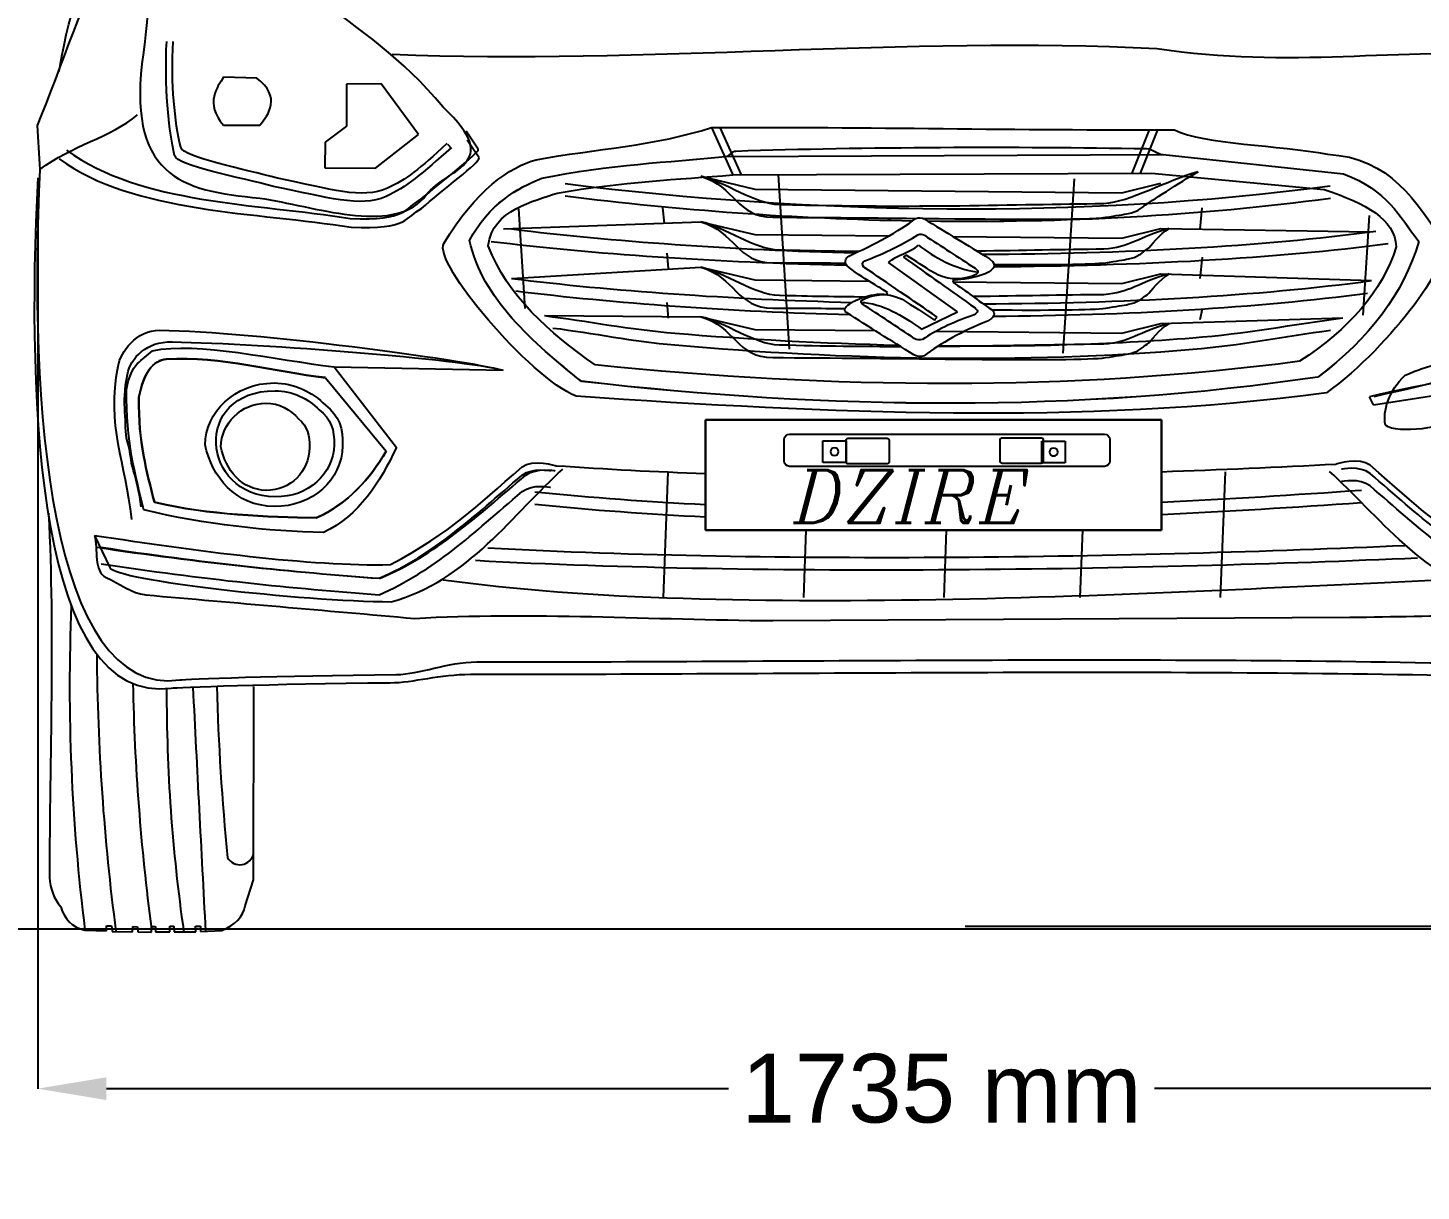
# Model space of a CAD drawing. Header units: millimetres. Extents: x 9317 to 18007, y 815 to 5389.
# Drawn here: x 15628 to 16946, y 3549 to 4650 of the extents above; entities that cross this region are included whole.
import ezdxf

# ---------------------------------------------------------------- set-up
doc = ezdxf.new("R2010")
doc.units = ezdxf.units.MM
doc.header["$MEASUREMENT"] = 0
doc.layers.add('Layer 1', color=7, linetype='Continuous')
doc.styles.add('MtXpl_Italic_IV50', font='italic_IV50.ttf')
doc.styles.get("Standard").update_dxf_attribs({"font": 'arial.ttf'})
doc.dimstyles.get("Standard").update_dxf_attribs({"dimtxt": 65, "dimasz": 65, "dimexe": 0.18, "dimexo": 0.0625, "dimgap": 20, "dimtad": 0, "dimdec": 1, "dimzin": 0, "dimdsep": 46, "dimtxsty": 'Standard', "dimcen": 0.09, "dimadec": 0, "dimazin": 0, "dimtfac": 1, "dimtdec": 1, "dimtofl": 0, "dimtmove": 0, "dimatfit": 3, "dimfxl": 0, "dimtolj": 1, "dimtzin": 0, "dimarcsym": 0})

# ---------------------------------------------------------------- blocks, each defined once
blk = doc.blocks.new('*D27')
at = {"color": 0, "lineweight": -2, "transparency": 16777216}
for p, q in [((15637.4, 4507.9), (15637.4, 3646.2)), ((17347.4, 4510.1), (17347.4, 3646.2)), ((15702.4, 3646.4), (16291, 3646.4)), ((17282.4, 3646.4), (16693.8, 3646.4))]:
    blk.add_line(p, q, dxfattribs=at)
at = {"color": 0, "transparency": 16777216}
for points in [[(15702.4, 3657.2), (15702.4, 3635.6), (15637.4, 3646.4)], [(17282.4, 3657.2), (17282.4, 3635.6), (17347.4, 3646.4)]]:
    blk.add_solid(points, dxfattribs=at)
at = {"layer": 'Defpoints', "color": 0, "transparency": 16777216}
for p in [(15637.4, 4508), (17347.4, 4510.2), (17347.4, 3646.4)]:
    blk.add_point(p, dxfattribs=at)
at = {"color": 0, "transparency": 16777216, "insert": (16492.4, 3646.4), "char_height": 65, "attachment_point": 5}
blk.add_mtext('\\A1;1735 mm', dxfattribs=at)
blk = doc.blocks.new('*D29')
at = {"color": 0, "lineweight": -2, "transparency": 16777216}
for p, q in [((16514.8, 5290.4), (17627.1, 5290.4)), ((17626.9, 5225.4), (17626.9, 4746.6)), ((17626.9, 3865), (17626.9, 4343.8)), ((16514.8, 3800), (17627.1, 3800))]:
    blk.add_line(p, q, dxfattribs=at)
at = {"color": 0, "transparency": 16777216}
for points in [[(17616.1, 5225.4), (17637.7, 5225.4), (17626.9, 5290.4)], [(17616.1, 3865), (17637.7, 3865), (17626.9, 3800)]]:
    blk.add_solid(points, dxfattribs=at)
at = {"layer": 'Defpoints', "color": 0, "transparency": 16777216}
for p in [(16514.8, 5290.4), (16514.8, 3800), (17626.9, 3800)]:
    blk.add_point(p, dxfattribs=at)
at = {"color": 0, "transparency": 16777216, "insert": (17626.9, 4545.2), "char_height": 65, "attachment_point": 5, "rotation": 90}
blk.add_mtext('\\A1;1515 mm', dxfattribs=at)

msp = doc.modelspace()

# ---------------------------------------------------------------- linework, layer by layer
at = {"color": 5}
msp.add_line((9316.64, 3797.72), (18006.54, 3797.72), dxfattribs=at)
for centre, radius, start, end in [((17515.76, 4027.43), 1848.21, 177.64763, 187.18773), ((17818.46, 4071.97), 2125.23, 180.39226, 187.48653), ((17831.35, 4072.29), 2104.41, 181.16483, 187.49678), ((17347.57, 4021.26), 1588.26, 179.87257, 188.19546), ((118341.34, 9244.05), 102689.86, 182.9124914, 183.0415735), ((17937.5, 4079.83), 2131.31, 181.41693, 185.7924), ((15828.55, 3871.6), 13.38, 210.9226, 348.21239)]:
    msp.add_arc(centre, radius, start, end)
at = {"layer": 'Layer 1'}
for p, q in [((15929.53, 4596.65), (15929.37, 4556.8)), ((15962.22, 4596.96), (15929.53, 4596.65)), ((15997.66, 4548.98), (15962.22, 4596.96)), ((15929.37, 4556.8), (15909.18, 4541.86)), ((15956.92, 4517.18), (15997.66, 4548.98)), ((16274.82, 4555.7), (16295.07, 4510.86)), ((16282.62, 4555.7), (16302.89, 4510.86)), ((16688.79, 4553.44), (16672.53, 4512.49)), ((16696.6, 4553.44), (16680.33, 4512.49)), ((15909.18, 4541.86), (15908.99, 4517.58)), ((16029.23, 4535.51), (16025.33, 4539.41)), ((15908.99, 4517.58), (15956.92, 4517.18)), ((16264.6, 4509.45), (16315.8, 4497.36)), ((16337.83, 4510.99), (16348.31, 4346.06)), ((16315.8, 4497.36), (16663.04, 4493.95)), ((16617.77, 4507.09), (16607.29, 4342.16)), ((16663.04, 4493.95), (16700, 4503.1)), ((16092.23, 4478.77), (16098.22, 4384.33)), ((16228.53, 4479.78), (16229.97, 4465.16)), ((16738.83, 4479.77), (16736.84, 4459.51)), ((16897.01, 4472.42), (16891.01, 4377.98)), ((16077.95, 4459.63), (16264.62, 4466.49)), ((16264.62, 4466.49), (16315.82, 4454.38)), ((16663.06, 4450.99), (16700.02, 4460.12)), ((16700, 4460.12), (16897.61, 4456.85)), ((16315.82, 4454.38), (16442.7, 4453.14)), ((16503.24, 4452.55), (16663.06, 4450.99)), ((16232.44, 4436.84), (16233.87, 4422.23)), ((16738.86, 4432.94), (16736.86, 4412.68)), ((16085.75, 4412.79), (16264.62, 4423.53)), ((16264.62, 4423.53), (16315.82, 4411.43)), ((16663.06, 4408.03), (16700.02, 4417.18)), ((16700, 4417.18), (16899.34, 4410.76)), ((16315.82, 4411.43), (16423.59, 4410.37)), ((16503.06, 4409.6), (16663.06, 4408.03)), ((16232.44, 4389.98), (16233.87, 4375.37)), ((16116.99, 4377.63), (16264.6, 4376.67)), ((16264.6, 4376.67), (16315.8, 4364.57)), ((16738.86, 4383.75), (16736.86, 4373.62)), ((16315.8, 4364.57), (16429.62, 4363.45)), ((16663.04, 4361.17), (16700, 4370.32)), ((16700, 4370.32), (16872, 4375.6)), ((16487.34, 4362.89), (16663.04, 4361.17)), ((15917.71, 4329.27), (16077.58, 4326.15)), ((16901.24, 4293.4), (17061.8, 4318.15)), ((16901.24, 4293.4), (16897.38, 4300.97)), ((16700.49, 4279.12), (16269.03, 4279.12)), ((16269.03, 4279.12), (16269.03, 4174.73)), ((16269.03, 4279.12), (16700.49, 4279.12)), ((16269.03, 4174.73), (16269.03, 4279.12)), ((16700.49, 4174.73), (16700.49, 4279.12)), ((16700.49, 4279.12), (16700.49, 4174.73)), ((16380.12, 4259.11), (16402.16, 4259.11)), ((16380.12, 4238.77), (16380.12, 4259.11)), ((16402.16, 4259.11), (16402.16, 4238.77)), ((16587.39, 4258.78), (16609.43, 4258.78)), ((16587.39, 4238.43), (16587.39, 4258.78)), ((16609.43, 4258.78), (16609.43, 4238.43)), ((16402.16, 4238.77), (16380.12, 4238.77)), ((16609.43, 4238.43), (16587.39, 4238.43)), ((16233.43, 4229.76), (16228.94, 4110.88)), ((16760.65, 4229.76), (16756.13, 4110.88)), ((16269.03, 4174.73), (16700.49, 4174.73)), ((16700.49, 4174.73), (16269.03, 4174.73)), ((16364.13, 4174.73), (16361.71, 4110.88)), ((16496.91, 4174.73), (16494.49, 4110.88)), ((16625.78, 4174.73), (16623.35, 4110.88))]:
    msp.add_line(p, q, dxfattribs=at)
for points in [[(15657.7, 4608.57), (15663.03, 4646.67), (15684.51, 4725.5), (15703.07, 4747.61)], [(15701.3, 4714.96), (15684.02, 4686.99), (15658.68, 4611.04), (15636.93, 4557.62)], [(15813.4, 4701.44), (15732.07, 4705.55), (15745.71, 4683.79), (15737.35, 4626.56)], [(16020.85, 4574.83), (15981.87, 4622.62), (15941.7, 4647.14), (15902.38, 4678.56)], [(15972.7, 4624.95), (16212.16, 4615.2), (16458.2, 4642.39), (16696.1, 4630.32)], [(15737.35, 4626.56), (15720.44, 4510.76), (15772.91, 4495.07), (15847.46, 4488.9)], [(15766.87, 4529.15), (15760.92, 4553.18), (15757.2, 4596.12), (15759.37, 4637.03)], [(15772.71, 4536.95), (15766.91, 4560.98), (15763.27, 4596.12), (15765.39, 4637.03)], [(16696.1, 4630.32), (16821.67, 4611.51), (16926.26, 4631.16), (17039.57, 4624.56)], [(15813.21, 4603.35), (15807.45, 4594.01), (15795.07, 4578.72), (15813.02, 4557.89)], [(15844.52, 4602.38), (15844.52, 4602.38), (15813.21, 4603.35), (15813.21, 4603.35)], [(15847.35, 4557.73), (15855.87, 4567.87), (15868.22, 4584.65), (15844.52, 4602.38)], [(16002.56, 4488.9), (16022.39, 4518.06), (16080.87, 4518.72), (16020.85, 4574.83)], [(15639.43, 4515.73), (15669.26, 4538.61), (15706.18, 4546.23), (15731.93, 4567.59)], [(17001.86, 4483.21), (16982.02, 4512.37), (16923.54, 4513.05), (16983.54, 4569.15)], [(15636.95, 4557.55), (15637.77, 4543.61), (15638.61, 4529.67), (15639.43, 4515.73)], [(15813.02, 4557.89), (15813.02, 4557.89), (15847.35, 4557.73), (15847.35, 4557.73)], [(16054.03, 4535.18), (16054.03, 4535.18), (16042.68, 4552.01), (16042.68, 4552.01)], [(16109.07, 4525.16), (16164.3, 4535.34), (16222.62, 4538.38), (16274.83, 4555.68)], [(16274.83, 4555.68), (16422.86, 4556.24), (16564.81, 4552.9), (16712.86, 4553.48)], [(16712.86, 4553.48), (16740.74, 4539.34), (16811.33, 4539.29), (16857.55, 4530.25)], [(15864.21, 4507.72), (15833.72, 4516.15), (15775.09, 4527.12), (15772.71, 4536.95)], [(16028.37, 4536.48), (16001.64, 4512.51), (15985.36, 4498.47), (15966.87, 4490.39)], [(16024.47, 4540.38), (15998.34, 4516.41), (15986.25, 4506.28), (15968.18, 4498.2)], [(15999.6, 4487.39), (16017.76, 4503.31), (16056.08, 4532.12), (16054.03, 4535.18)], [(16054.89, 4526.84), (16054.89, 4526.84), (16043.56, 4543.66), (16043.56, 4543.66)], [(16297.98, 4533.38), (16419.86, 4537.38), (16562.68, 4537.75), (16686.19, 4535.65)], [(16686.19, 4535.65), (16692.8, 4535.55), (16695.44, 4530.68), (16701.95, 4530.11)], [(15657.75, 4525.82), (15728.6, 4474.29), (15845.48, 4475.65), (15933.87, 4461.24)], [(15664.69, 4534.17), (15735.55, 4482.64), (15844.63, 4484), (15933.01, 4469.59)], [(15860.49, 4499.9), (15829.28, 4508.35), (15769.29, 4519.32), (15766.87, 4529.15)], [(16000.5, 4479.03), (16018.62, 4494.97), (16056.96, 4523.77), (16054.89, 4526.84)], [(16021.59, 4445.83), (16051.78, 4496.68), (16083.96, 4518.04), (16109.07, 4525.16)], [(16114.14, 4507.73), (16179.21, 4520.61), (16233.43, 4522.79), (16288.04, 4528.08)], [(16114.16, 4507.72), (16179.22, 4520.59), (16233.45, 4522.78), (16288.06, 4528.06)], [(16288.04, 4528.08), (16292.64, 4528.55), (16293.34, 4533.24), (16297.98, 4533.38)], [(16288.06, 4528.06), (16288.06, 4528.06), (16701.96, 4530.09), (16701.96, 4530.09)], [(16701.95, 4530.11), (16701.95, 4530.11), (16872.8, 4511.79), (16872.8, 4511.79)], [(16701.96, 4530.09), (16701.96, 4530.09), (16872.82, 4511.78), (16872.82, 4511.78)], [(16857.55, 4530.25), (16917.21, 4527.54), (16942.03, 4484.21), (16966.36, 4448.89)], [(15637.42, 4507.98), (15626.12, 4287.27), (15638.8, 4008.42), (15763.51, 4025.25)], [(15639.41, 4515.75), (15628.24, 4295.05), (15648.53, 4016.18), (15771.81, 4033.01)], [(16128.72, 4493.6), (16191, 4504.5), (16242.84, 4506.34), (16295.09, 4510.8)], [(16339.15, 4482.56), (16314.3, 4483.25), (16288.51, 4504.03), (16264.6, 4509.45)], [(16339.15, 4482.56), (16314.3, 4483.25), (16288.51, 4504.03), (16264.6, 4509.45)], [(16295.09, 4510.8), (16295.09, 4510.8), (16691.1, 4512.53), (16691.1, 4512.53)], [(16735.25, 4513.79), (16705.88, 4505.41), (16670.41, 4485.03), (16645.97, 4483.4)], [(16735.25, 4513.79), (16705.88, 4505.41), (16670.41, 4485.03), (16645.97, 4483.4)], [(16686.92, 4483.4), (16690.82, 4486.17), (16725.91, 4508.59), (16735.25, 4513.79)], [(16686.92, 4483.4), (16690.82, 4486.17), (16725.91, 4508.59), (16735.25, 4513.79)], [(16691.1, 4512.53), (16691.1, 4512.53), (16854.56, 4497.03), (16854.56, 4497.03)], [(16872.8, 4511.79), (16914.84, 4495.52), (16924.65, 4472.63), (16943.98, 4447.74)], [(16872.82, 4511.78), (16914.85, 4495.51), (16924.66, 4472.61), (16943.99, 4447.72)], [(15966.87, 4490.39), (15942.23, 4479.63), (15912.1, 4489.56), (15860.49, 4499.9)], [(15968.18, 4498.2), (15944.08, 4487.43), (15914.64, 4497.38), (15864.21, 4507.72)], [(16045.99, 4448.75), (16063.8, 4483.33), (16091.42, 4498.25), (16114.14, 4507.73)], [(16046.01, 4448.74), (16063.81, 4483.32), (16091.43, 4498.24), (16114.16, 4507.72)], [(16136.47, 4502.6), (16371.05, 4473.44), (16623.63, 4468.7), (16860.24, 4500.57)], [(16854.56, 4497.03), (16894.77, 4483.26), (16920.73, 4469.45), (16922.67, 4442.84)], [(15847.46, 4488.9), (15898.78, 4481.06), (15971.7, 4454.32), (16002.56, 4488.9)], [(15933.01, 4469.59), (15987.23, 4467.38), (15984.26, 4478.98), (15999.6, 4487.39)], [(16063.53, 4443.7), (16067.96, 4478.68), (16106.98, 4485.57), (16128.72, 4493.6)], [(16136.51, 4490.89), (16243.42, 4477.6), (16354.06, 4469.38), (16465.23, 4467.39)], [(16645.97, 4483.4), (16559.84, 4482.7), (16471.12, 4478.93), (16339.15, 4482.56)], [(16645.97, 4483.4), (16559.84, 4482.7), (16471.12, 4478.93), (16339.15, 4482.56)], [(16479.35, 4467.17), (16607.45, 4465.49), (16736.07, 4472.13), (16860.28, 4488.86)], [(16678.51, 4477.47), (16680.81, 4478.84), (16682.98, 4480.64), (16686.92, 4483.4)], [(16678.51, 4477.47), (16680.81, 4478.84), (16682.98, 4480.64), (16686.92, 4483.4)], [(15933.87, 4461.24), (15988.11, 4459.04), (15985.12, 4470.63), (16000.5, 4479.03)], [(16404.59, 4433.9), (16429.15, 4445.29), (16451.64, 4457.01), (16468.26, 4469.64)], [(16404.59, 4433.9), (16429.15, 4445.29), (16451.64, 4457.01), (16468.26, 4469.64)], [(16468.26, 4469.64), (16470.88, 4470.67), (16473.86, 4470.48), (16476.02, 4469.22)], [(16468.26, 4469.64), (16470.88, 4470.67), (16473.86, 4470.48), (16476.02, 4469.22)], [(16475.3, 4469.58), (16555.44, 4468.77), (16631, 4468.2), (16647.46, 4470.69)], [(16475.3, 4469.58), (16555.44, 4468.77), (16631, 4468.2), (16647.46, 4470.69)], [(16476.02, 4469.22), (16496.82, 4456.41), (16517.09, 4444.15), (16537.87, 4431.37)], [(16476.02, 4469.22), (16496.82, 4456.41), (16517.09, 4444.15), (16537.87, 4431.37)], [(16647.46, 4470.69), (16658.02, 4472.28), (16664.64, 4473.31), (16669.18, 4474.26)], [(16647.46, 4470.69), (16658.02, 4472.28), (16664.64, 4473.31), (16669.18, 4474.26)], [(16669.18, 4474.26), (16673.71, 4475.22), (16676.18, 4476.13), (16678.51, 4477.47)], [(16669.18, 4474.26), (16673.71, 4475.22), (16676.18, 4476.13), (16678.51, 4477.47)], [(16085.75, 4459.65), (16180.82, 4447.83), (16294.25, 4440.02), (16411.28, 4437.04)], [(16339.15, 4439.6), (16314.3, 4440.29), (16288.51, 4461.05), (16264.6, 4466.49)], [(16339.15, 4439.6), (16314.3, 4440.29), (16288.51, 4461.05), (16264.6, 4466.49)], [(16530.82, 4435.7), (16663.78, 4436.12), (16794.98, 4443.04), (16903.22, 4457.62)], [(16707.8, 4460.12), (16678.42, 4451.74), (16670.41, 4442.05), (16645.97, 4440.44)], [(16707.8, 4460.12), (16678.42, 4451.74), (16670.41, 4442.05), (16645.97, 4440.44)], [(16686.92, 4440.44), (16690.82, 4443.21), (16698.46, 4454.93), (16707.8, 4460.12)], [(16686.92, 4440.44), (16690.82, 4443.21), (16698.46, 4454.93), (16707.8, 4460.12)], [(16146.67, 4301.42), (16102.94, 4319.05), (16010.87, 4427.75), (16021.59, 4445.83)], [(16151.77, 4315.52), (16106.34, 4351.8), (16057.77, 4393.5), (16045.99, 4448.75)], [(16151.78, 4315.5), (16106.35, 4351.78), (16057.78, 4393.48), (16046.01, 4448.74)], [(16164.72, 4330.98), (16121.26, 4361.68), (16081.55, 4396.26), (16063.53, 4443.7)], [(16066.21, 4447.93), (16161.2, 4436.12), (16279.61, 4428.32), (16402.62, 4425.33)], [(16419.8, 4429.39), (16439.19, 4437.16), (16456.96, 4445.24), (16470.11, 4454.24)], [(16419.8, 4429.39), (16439.19, 4437.16), (16456.96, 4445.24), (16470.11, 4454.24)], [(16442.23, 4428.06), (16450.43, 4434.78), (16462.54, 4437.58), (16470.74, 4444.29)], [(16470.11, 4454.24), (16472.17, 4454.93), (16474.52, 4454.67), (16476.2, 4453.63)], [(16470.11, 4454.24), (16472.17, 4454.93), (16474.52, 4454.67), (16476.2, 4453.63)], [(16470.74, 4444.29), (16484.93, 4432.96), (16506.18, 4421.64), (16525.52, 4418.96)], [(16476.2, 4453.63), (16492.31, 4443.12), (16507.98, 4433.06), (16524.09, 4422.55)], [(16476.2, 4453.63), (16492.31, 4443.12), (16507.98, 4433.06), (16524.09, 4422.55)], [(16542.03, 4424.04), (16677.53, 4424.84), (16810.06, 4431.78), (16914.92, 4445.9)], [(16922.67, 4442.84), (16909.01, 4399.9), (16878.22, 4365.41), (16831.21, 4334.43)], [(16943.98, 4447.74), (16929.41, 4398.92), (16897.55, 4356.2), (16848.39, 4319.59)], [(16943.99, 4447.72), (16929.42, 4398.9), (16897.57, 4356.19), (16848.4, 4319.58)], [(16966.36, 4448.89), (16977.89, 4432.17), (16919.57, 4350.59), (16856.52, 4304.48)], [(16413.77, 4438.22), (16390.42, 4438.44), (16365.66, 4438.87), (16339.15, 4439.6)], [(16413.77, 4438.22), (16390.42, 4438.44), (16365.66, 4438.87), (16339.15, 4439.6)], [(16402.93, 4424.96), (16400.5, 4427.69), (16401.11, 4431.61), (16404.59, 4433.9)], [(16402.93, 4424.96), (16400.5, 4427.69), (16401.11, 4431.61), (16404.59, 4433.9)], [(16418.98, 4423.63), (16417.13, 4425.82), (16417.04, 4427.78), (16419.8, 4429.39)], [(16418.98, 4423.63), (16417.13, 4425.82), (16417.04, 4427.78), (16419.8, 4429.39)], [(16459.06, 4434.9), (16458.23, 4434.2), (16457.39, 4433.5), (16456.59, 4432.82)], [(16459.06, 4434.9), (16458.23, 4434.2), (16457.39, 4433.5), (16456.59, 4432.82)], [(16456.59, 4432.82), (16479.12, 4416.85), (16501.63, 4400.88), (16524.16, 4384.93)], [(16456.59, 4432.82), (16479.12, 4416.85), (16501.63, 4400.88), (16524.16, 4384.93)], [(16485.4, 4418.07), (16476.62, 4423.67), (16467.84, 4429.28), (16459.06, 4434.9)], [(16485.4, 4418.07), (16476.62, 4423.67), (16467.84, 4429.28), (16459.06, 4434.9)], [(16537.87, 4431.37), (16556.4, 4417.81), (16509.71, 4410.46), (16503.82, 4411.39)], [(16537.87, 4431.37), (16556.4, 4417.81), (16509.71, 4410.46), (16503.82, 4411.39)], [(16645.97, 4440.44), (16607.7, 4440.13), (16568.93, 4439.21), (16526.07, 4438.61)], [(16645.97, 4440.44), (16607.7, 4440.13), (16568.93, 4439.21), (16526.07, 4438.61)], [(16647.46, 4427.73), (16658.02, 4429.32), (16664.64, 4430.33), (16669.18, 4431.3)], [(16647.46, 4427.73), (16658.02, 4429.32), (16664.64, 4430.33), (16669.18, 4431.3)], [(16669.18, 4431.3), (16673.71, 4432.26), (16676.18, 4433.17), (16678.51, 4434.51)], [(16669.18, 4431.3), (16673.71, 4432.26), (16676.18, 4433.17), (16678.51, 4434.51)], [(16678.51, 4434.51), (16680.81, 4435.88), (16682.98, 4437.68), (16686.92, 4440.44)], [(16678.51, 4434.51), (16680.81, 4435.88), (16682.98, 4437.68), (16686.92, 4440.44)], [(16339.15, 4396.64), (16314.3, 4397.33), (16288.51, 4418.11), (16264.6, 4423.53)], [(16339.15, 4396.64), (16314.3, 4397.33), (16288.51, 4418.11), (16264.6, 4423.53)], [(16441.39, 4399.55), (16441.5, 4399.86), (16414.56, 4414.71), (16402.93, 4424.96)], [(16441.39, 4399.55), (16441.5, 4399.86), (16414.56, 4414.71), (16402.93, 4424.96)], [(16488.27, 4376.35), (16465.18, 4392.13), (16442.09, 4407.89), (16418.98, 4423.63)], [(16488.27, 4376.35), (16465.18, 4392.13), (16442.09, 4407.89), (16418.98, 4423.63)], [(16507.68, 4381.2), (16507.68, 4381.2), (16442.23, 4428.06), (16442.23, 4428.06)], [(16521.62, 4415.05), (16508.22, 4410.48), (16496.8, 4411.97), (16485.4, 4418.07)], [(16521.62, 4415.05), (16508.22, 4410.48), (16496.8, 4411.97), (16485.4, 4418.07)], [(16524.09, 4422.55), (16528.62, 4419.44), (16527.4, 4416.99), (16521.62, 4415.05)], [(16524.09, 4422.55), (16528.62, 4419.44), (16527.4, 4416.99), (16521.62, 4415.05)], [(16542.11, 4426.05), (16594.06, 4425.74), (16635.74, 4425.96), (16647.46, 4427.73)], [(16542.11, 4426.05), (16594.06, 4425.74), (16635.74, 4425.96), (16647.46, 4427.73)], [(16707.8, 4417.18), (16678.42, 4408.8), (16670.41, 4399.11), (16645.97, 4397.48)], [(16707.8, 4417.18), (16678.42, 4408.8), (16670.41, 4399.11), (16645.97, 4397.48)], [(16686.92, 4397.48), (16690.82, 4400.25), (16698.46, 4411.98), (16707.8, 4417.18)], [(16686.92, 4397.48), (16690.82, 4400.25), (16698.46, 4411.98), (16707.8, 4417.18)], [(16085.75, 4412.79), (16180.28, 4401.04), (16292.31, 4393.25), (16407.88, 4390.23)], [(16503.82, 4411.39), (16503.82, 4411.39), (16502.96, 4409.36), (16502.96, 4409.36)], [(16503.82, 4411.39), (16503.82, 4411.39), (16502.96, 4409.36), (16502.96, 4409.36)], [(16502.96, 4409.36), (16515.61, 4401.28), (16527.17, 4391.68), (16539.64, 4383.3)], [(16502.96, 4409.36), (16515.61, 4401.28), (16527.17, 4391.68), (16539.64, 4383.3)], [(16531.7, 4388.85), (16662.72, 4389.37), (16791.92, 4396.29), (16899.34, 4410.76)], [(16089.65, 4401.07), (16183.21, 4389.44), (16292.66, 4381.7), (16405.47, 4378.61)], [(16419.15, 4395.22), (16394.23, 4395.42), (16367.7, 4395.86), (16339.15, 4396.64)], [(16419.15, 4395.22), (16394.23, 4395.42), (16367.7, 4395.86), (16339.15, 4396.64)], [(16401.82, 4385.17), (16405.37, 4390.79), (16425.04, 4399.99), (16440.76, 4397.57)], [(16401.82, 4385.17), (16405.37, 4390.79), (16425.04, 4399.99), (16440.76, 4397.57)], [(16417.46, 4388.79), (16416.04, 4390.07), (16415.8, 4391.26), (16416.99, 4392.39)], [(16417.46, 4388.79), (16416.04, 4390.07), (16415.8, 4391.26), (16416.99, 4392.39)], [(16416.46, 4390.02), (16417.6, 4389.99), (16418.75, 4389.96), (16419.9, 4389.94)], [(16416.99, 4392.39), (16427.48, 4397.22), (16438.62, 4400.67), (16455.17, 4393.23)], [(16416.99, 4392.39), (16427.48, 4397.22), (16438.62, 4400.67), (16455.17, 4393.23)], [(16419.32, 4390), (16441.06, 4387.76), (16459.37, 4374.61), (16473.54, 4364.95)], [(16440.76, 4397.57), (16440.76, 4397.57), (16441.39, 4399.55), (16441.39, 4399.55)], [(16440.76, 4397.57), (16440.76, 4397.57), (16441.39, 4399.55), (16441.39, 4399.55)], [(16455.17, 4393.23), (16465.42, 4386.66), (16475.64, 4380.08), (16485.87, 4373.5)], [(16455.17, 4393.23), (16465.42, 4386.66), (16475.64, 4380.08), (16485.87, 4373.5)], [(16645.97, 4397.48), (16606.65, 4397.16), (16566.78, 4396.2), (16522.5, 4395.6)], [(16645.97, 4397.48), (16606.65, 4397.16), (16566.78, 4396.2), (16522.5, 4395.6)], [(16541.62, 4377.19), (16667.28, 4378.03), (16790.9, 4384.96), (16895.4, 4399.04)], [(16669.18, 4388.34), (16673.71, 4389.3), (16676.18, 4390.21), (16678.51, 4391.56)], [(16669.18, 4388.34), (16673.71, 4389.3), (16676.18, 4390.21), (16678.51, 4391.56)], [(16678.51, 4391.56), (16680.81, 4392.92), (16682.98, 4394.72), (16686.92, 4397.48)], [(16678.51, 4391.56), (16680.81, 4392.92), (16682.98, 4394.72), (16686.92, 4397.48)], [(16116.95, 4377.62), (16156.74, 4372.68), (16197.95, 4364.52), (16240.11, 4361.05)], [(16339.15, 4349.79), (16314.3, 4350.47), (16288.51, 4371.25), (16264.6, 4376.67)], [(16339.15, 4349.79), (16314.3, 4350.47), (16288.51, 4371.25), (16264.6, 4376.67)], [(16402.51, 4380.46), (16400.65, 4382.04), (16400.3, 4383.6), (16401.82, 4385.17)], [(16402.51, 4380.46), (16400.65, 4382.04), (16400.3, 4383.6), (16401.82, 4385.17)], [(16466.07, 4340.58), (16444.89, 4353.88), (16423.71, 4367.17), (16402.51, 4380.46)], [(16466.07, 4340.58), (16444.89, 4353.88), (16423.71, 4367.17), (16402.51, 4380.46)], [(16466.68, 4356.12), (16450.27, 4367), (16433.87, 4377.89), (16417.46, 4388.79)], [(16466.68, 4356.12), (16450.27, 4367), (16433.87, 4377.89), (16417.46, 4388.79)], [(16473.54, 4364.95), (16473.54, 4364.95), (16507.68, 4381.2), (16507.68, 4381.2)], [(16521.68, 4377.68), (16502.35, 4371.28), (16487.06, 4363.55), (16474.4, 4354.96)], [(16521.68, 4377.68), (16502.35, 4371.28), (16487.06, 4363.55), (16474.4, 4354.96)], [(16485.87, 4373.5), (16486.67, 4374.45), (16487.46, 4375.41), (16488.27, 4376.35)], [(16485.87, 4373.5), (16486.67, 4374.45), (16487.46, 4375.41), (16488.27, 4376.35)], [(16524.16, 4384.93), (16527.95, 4382.16), (16526.52, 4379.8), (16521.68, 4377.68)], [(16524.16, 4384.93), (16527.95, 4382.16), (16526.52, 4379.8), (16521.68, 4377.68)], [(16539.64, 4383.3), (16544.54, 4379.94), (16541.93, 4375.37), (16535.81, 4372.31)], [(16539.64, 4383.3), (16544.54, 4379.94), (16541.93, 4375.37), (16535.81, 4372.31)], [(16539.91, 4383.1), (16592.89, 4382.77), (16635.57, 4382.97), (16647.46, 4384.77)], [(16539.91, 4383.1), (16592.89, 4382.77), (16635.57, 4382.97), (16647.46, 4384.77)], [(16647.46, 4384.77), (16658.02, 4386.36), (16664.64, 4387.37), (16669.18, 4388.34)], [(16647.46, 4384.77), (16658.02, 4386.36), (16664.64, 4387.37), (16669.18, 4388.34)], [(15713.36, 4329.86), (15715.96, 4343.17), (15730.27, 4364.07), (15752.96, 4363.81)], [(15752.96, 4363.81), (15843.55, 4362.76), (16039.23, 4336.19), (16077.58, 4326.15)], [(16124.79, 4365.93), (16162.52, 4361.24), (16201.02, 4353.27), (16240.06, 4349.89)], [(16535.81, 4372.31), (16511.27, 4362.69), (16491.91, 4351.6), (16475.94, 4339.55)], [(16535.81, 4372.31), (16511.27, 4362.69), (16491.91, 4351.6), (16475.94, 4339.55)], [(16707.8, 4370.32), (16678.42, 4361.94), (16670.41, 4352.25), (16645.97, 4350.63)], [(16707.8, 4370.32), (16678.42, 4361.94), (16670.41, 4352.25), (16645.97, 4350.63)], [(16686.92, 4350.63), (16690.82, 4353.39), (16698.46, 4365.11), (16707.8, 4370.32)], [(16686.92, 4350.63), (16690.82, 4353.39), (16698.46, 4365.11), (16707.8, 4370.32)], [(16730.19, 4356.68), (16778.74, 4360.51), (16826.23, 4369.43), (16871.96, 4375.59)], [(16730.2, 4345.81), (16774.22, 4349.52), (16817.69, 4358.16), (16860.28, 4363.88)], [(15722.17, 4322.1), (15725.25, 4337.72), (15740.53, 4353.46), (15764.74, 4352.9)], [(15745.88, 4344.45), (15788.55, 4353.41), (15862.27, 4335.72), (15917.74, 4329.2)], [(15764.74, 4352.9), (15854.23, 4350.83), (16035.21, 4337.19), (16077.61, 4326.1)], [(16240.06, 4349.89), (16400, 4336.07), (16568.89, 4332.19), (16730.2, 4345.81)], [(16240.11, 4361.05), (16308.7, 4355.38), (16379.8, 4351.44), (16451.37, 4349.81)], [(16453.89, 4348.23), (16419.19, 4348.22), (16381.38, 4348.62), (16339.15, 4349.79)], [(16453.89, 4348.23), (16419.19, 4348.22), (16381.38, 4348.62), (16339.15, 4349.79)], [(16474.4, 4354.96), (16471.74, 4354.21), (16469.17, 4354.65), (16466.68, 4356.12)], [(16474.4, 4354.96), (16471.74, 4354.21), (16469.17, 4354.65), (16466.68, 4356.12)], [(16645.97, 4350.63), (16596.85, 4350.23), (16546.88, 4348.83), (16488.53, 4348.37)], [(16645.97, 4350.63), (16596.85, 4350.23), (16546.88, 4348.83), (16488.53, 4348.37)], [(16489.76, 4349.16), (16570.73, 4348.28), (16651.84, 4350.5), (16730.19, 4356.68)], [(16678.51, 4344.71), (16680.81, 4346.06), (16682.98, 4347.86), (16686.92, 4350.63)], [(16678.51, 4344.71), (16680.81, 4346.06), (16682.98, 4347.86), (16686.92, 4350.63)], [(17232.97, 4355.02), (17118.38, 4347.64), (17006.7, 4324.86), (16897.38, 4300.97)], [(17236.91, 4362.82), (17120.75, 4359.35), (17010.64, 4324.84), (16901.31, 4300.95)], [(15721.47, 4307.86), (15725.54, 4333.27), (15736.11, 4334.6), (15745.88, 4344.45)], [(15909.49, 4318.98), (15861.67, 4324.37), (15811.76, 4339.53), (15759.04, 4336.46)], [(15759.05, 4336.42), (15811.76, 4339.48), (15861.68, 4324.32), (15909.5, 4318.93)], [(16475.94, 4339.55), (16472.58, 4338.42), (16469.27, 4338.82), (16466.07, 4340.58)], [(16475.94, 4339.55), (16472.58, 4338.42), (16469.27, 4338.82), (16466.07, 4340.58)], [(16647.46, 4337.91), (16658.02, 4339.5), (16664.64, 4340.53), (16669.18, 4341.48)], [(16647.46, 4337.91), (16658.02, 4339.5), (16664.64, 4340.53), (16669.18, 4341.48)], [(16669.18, 4341.48), (16673.71, 4342.44), (16676.18, 4343.35), (16678.51, 4344.71)], [(16669.18, 4341.48), (16673.71, 4342.44), (16676.18, 4343.35), (16678.51, 4344.71)], [(15726.35, 4184.92), (15720.72, 4238.45), (15702.28, 4273.48), (15713.36, 4329.86)], [(15759.04, 4336.46), (15746.59, 4335.74), (15736.81, 4322.53), (15733.15, 4300.37)], [(15733.17, 4300.32), (15736.82, 4322.48), (15746.6, 4335.69), (15759.05, 4336.42)], [(15917.74, 4329.2), (15917.74, 4329.2), (15976.72, 4252.93), (15976.72, 4252.93)], [(16831.21, 4334.43), (16614.4, 4305.76), (16387.36, 4308.14), (16164.72, 4330.98)], [(16931.12, 4321.33), (16952.13, 4330.63), (16975.69, 4336.4), (16994.18, 4335.56)], [(15719.94, 4286.24), (15718.97, 4296.45), (15719.42, 4308.02), (15722.17, 4322.1)], [(15909.5, 4318.93), (15909.5, 4318.93), (15967.06, 4249.43), (15967.06, 4249.43)], [(16848.39, 4319.59), (16621.77, 4285.71), (16384.46, 4288.49), (16151.77, 4315.52)], [(16848.4, 4319.58), (16621.78, 4285.7), (16384.47, 4288.48), (16151.78, 4315.5)], [(16912.3, 4274.03), (16909.43, 4287.25), (16915.83, 4307.21), (16931.12, 4321.33)], [(15737.75, 4193.95), (15729.62, 4227.87), (15720.64, 4257.99), (15721.47, 4307.86)], [(15733.15, 4300.37), (15732.44, 4256.94), (15740.5, 4230.7), (15747.78, 4201.16)], [(15747.79, 4201.11), (15740.51, 4230.65), (15732.45, 4256.89), (15733.17, 4300.32)], [(15862.05, 4206.21), (15791.79, 4206.95), (15783.21, 4306.56), (15862.05, 4306.56)], [(15862.05, 4306.56), (15878.07, 4306.56), (15893.55, 4299.24), (15903.73, 4288.46)], [(16856.52, 4304.48), (16622.97, 4273.98), (16385.33, 4285.15), (16146.67, 4301.42)], [(15722.41, 4258.3), (15719.47, 4267.12), (15720.94, 4276.02), (15719.94, 4286.24)], [(15810.75, 4253.65), (15810.73, 4275.2), (15829.86, 4294.9), (15853.48, 4294.9)], [(15853.48, 4294.9), (15865.29, 4294.9), (15876.66, 4288.86), (15884.18, 4279.99)], [(15903.73, 4288.46), (15914.93, 4280.24), (15918.11, 4269.31), (15917.76, 4255.45)], [(15909.51, 4292.87), (15922.57, 4283.28), (15926.25, 4270.58), (15925.84, 4254.47)], [(15884.18, 4279.99), (15892.43, 4273.24), (15894.76, 4264.27), (15894.5, 4252.88)], [(16975.71, 4277.75), (16972.52, 4273.63), (16923.49, 4264.37), (16912.3, 4274.03)], [(15727.99, 4230.93), (15724.9, 4240.78), (15725.33, 4249.52), (15722.41, 4258.3)], [(16343.51, 4260.46), (16343.51, 4263.25), (16345.8, 4265.55), (16348.6, 4265.55)], [(16343.51, 4240.11), (16343.51, 4240.11), (16343.51, 4260.46), (16343.51, 4260.46)], [(16348.6, 4265.55), (16348.6, 4265.55), (16646.56, 4265.55), (16646.56, 4265.55)], [(16402.16, 4259.84), (16402.16, 4260.84), (16402.96, 4261.66), (16403.98, 4261.66)], [(16402.16, 4259.84), (16402.16, 4260.84), (16402.96, 4261.66), (16403.98, 4261.66)], [(16402.16, 4239.26), (16402.16, 4239.26), (16402.16, 4259.84), (16402.16, 4259.84)], [(16402.16, 4239.26), (16402.16, 4239.26), (16402.16, 4259.84), (16402.16, 4259.84)], [(16403.98, 4261.66), (16403.98, 4261.66), (16440.99, 4261.66), (16440.99, 4261.66)], [(16403.98, 4261.66), (16403.98, 4261.66), (16440.99, 4261.66), (16440.99, 4261.66)], [(16440.99, 4261.66), (16442, 4261.66), (16442.82, 4260.84), (16442.82, 4259.84)], [(16440.99, 4261.66), (16442, 4261.66), (16442.82, 4260.84), (16442.82, 4259.84)], [(16442.82, 4259.84), (16442.82, 4259.84), (16442.82, 4239.26), (16442.82, 4239.26)], [(16442.82, 4259.84), (16442.82, 4259.84), (16442.82, 4239.26), (16442.82, 4239.26)], [(16547.91, 4260.26), (16547.91, 4261.26), (16548.72, 4262.08), (16549.73, 4262.08)], [(16547.91, 4260.26), (16547.91, 4261.26), (16548.72, 4262.08), (16549.73, 4262.08)], [(16547.91, 4239.68), (16547.91, 4239.68), (16547.91, 4260.26), (16547.91, 4260.26)], [(16547.91, 4239.68), (16547.91, 4239.68), (16547.91, 4260.26), (16547.91, 4260.26)], [(16549.73, 4262.08), (16549.73, 4262.08), (16586.75, 4262.08), (16586.75, 4262.08)], [(16549.73, 4262.08), (16549.73, 4262.08), (16586.75, 4262.08), (16586.75, 4262.08)], [(16586.75, 4262.08), (16587.78, 4262.08), (16588.6, 4261.26), (16588.6, 4260.26)], [(16586.75, 4262.08), (16587.78, 4262.08), (16588.6, 4261.26), (16588.6, 4260.26)], [(16588.6, 4260.26), (16588.6, 4260.26), (16588.6, 4239.68), (16588.6, 4239.68)], [(16588.6, 4260.26), (16588.6, 4260.26), (16588.6, 4239.68), (16588.6, 4239.68)], [(16646.56, 4265.55), (16649.36, 4265.55), (16651.65, 4263.25), (16651.65, 4260.46)], [(16651.65, 4260.46), (16651.65, 4260.46), (16651.65, 4240.11), (16651.65, 4240.11)], [(15861, 4197.17), (15824.36, 4197.56), (15802.09, 4225.05), (15795.83, 4255.56)], [(15853.48, 4212.39), (15830.3, 4212.67), (15814.68, 4232.1), (15810.75, 4253.65)], [(15894.5, 4252.88), (15893.95, 4230.09), (15876.64, 4212.13), (15853.48, 4212.39)], [(15925.84, 4254.47), (15925, 4222.22), (15897.63, 4196.79), (15861, 4197.17)], [(15917.76, 4255.45), (15917.04, 4227.75), (15893.52, 4205.88), (15862.05, 4206.21)], [(15900.83, 4186.38), (15931.11, 4199.85), (15951.31, 4223.06), (15967.05, 4249.47)], [(15967.06, 4249.43), (15951.32, 4223.01), (15931.1, 4199.79), (15900.84, 4186.33)], [(15976.72, 4252.93), (15961.19, 4220.21), (15941.37, 4188.06), (15907.66, 4172.6)], [(15971.14, 4142.09), (16030.67, 4174.4), (16049.93, 4195.04), (16095.72, 4234.64)], [(15971.65, 4107), (16043.12, 4125.39), (16089.51, 4192.57), (16134.02, 4232.43)], [(16095.7, 4226.82), (16105.6, 4234.45), (16122.65, 4230.89), (16122.65, 4230.89)], [(16095.72, 4234.64), (16105.6, 4242.26), (16127.76, 4235.65), (16127.76, 4235.65)], [(16099.3, 4226.82), (16109.38, 4234.45), (16126.76, 4230.89), (16126.76, 4230.89)], [(16127.77, 4235.72), (16174.82, 4232.44), (16221.91, 4230.03), (16269.03, 4228.35)], [(16403.98, 4237.42), (16402.96, 4237.42), (16402.16, 4238.24), (16402.16, 4239.26)], [(16403.98, 4237.42), (16402.96, 4237.42), (16402.16, 4238.24), (16402.16, 4239.26)], [(16440.99, 4237.42), (16440.99, 4237.42), (16403.98, 4237.42), (16403.98, 4237.42)], [(16440.99, 4237.42), (16440.99, 4237.42), (16403.98, 4237.42), (16403.98, 4237.42)], [(16442.82, 4239.26), (16442.82, 4238.24), (16442, 4237.42), (16440.99, 4237.42)], [(16442.82, 4239.26), (16442.82, 4238.24), (16442, 4237.42), (16440.99, 4237.42)], [(16549.73, 4237.84), (16548.72, 4237.84), (16547.91, 4238.66), (16547.91, 4239.68)], [(16549.73, 4237.84), (16548.72, 4237.84), (16547.91, 4238.66), (16547.91, 4239.68)], [(16586.75, 4237.84), (16586.75, 4237.84), (16549.73, 4237.84), (16549.73, 4237.84)], [(16586.75, 4237.84), (16586.75, 4237.84), (16549.73, 4237.84), (16549.73, 4237.84)], [(16588.6, 4239.68), (16588.6, 4238.66), (16587.78, 4237.84), (16586.75, 4237.84)], [(16588.6, 4239.68), (16588.6, 4238.66), (16587.78, 4237.84), (16586.75, 4237.84)], [(16700.49, 4230.04), (16755.69, 4232), (16810.81, 4234.45), (16865.81, 4237.19)], [(16897.81, 4236.18), (16887.93, 4243.81), (16865.77, 4237.19), (16865.77, 4237.19)], [(16897.87, 4228.36), (16887.97, 4235.99), (16870.91, 4232.43), (16870.91, 4232.43)], [(17022.39, 4143.63), (16962.86, 4175.94), (16943.59, 4196.58), (16897.81, 4236.18)], [(15735.16, 4196.68), (15733.76, 4210.06), (15731.05, 4221.08), (15727.99, 4230.93)], [(15960.46, 4129.2), (16012.58, 4151.85), (16048.68, 4186.66), (16095.7, 4226.82)], [(15961.44, 4129.2), (16014.56, 4151.85), (16051.38, 4186.66), (16099.3, 4226.82)], [(16095.66, 4211.24), (16105.56, 4218.86), (16122.62, 4215.31), (16122.62, 4215.31)], [(17021.92, 4108.54), (16950.43, 4126.93), (16904.06, 4190.21), (16859.54, 4230.07)], [(16897.81, 4216.62), (16887.91, 4224.25), (16870.86, 4220.7), (16870.86, 4220.7)], [(17033.11, 4130.74), (16980.99, 4153.37), (16944.89, 4188.2), (16897.87, 4228.36)], [(15960.42, 4113.62), (16012.54, 4136.27), (16048.64, 4171.08), (16095.66, 4211.24)], [(16107.65, 4210.96), (16161.89, 4205.55), (16215.63, 4201.66), (16269.03, 4199.04)], [(16700.49, 4201.22), (16763.28, 4204.26), (16826.25, 4208.19), (16889.7, 4212.6)], [(17033.05, 4119), (16980.93, 4141.66), (16944.83, 4176.46), (16897.81, 4216.62)], [(15907.66, 4172.6), (15855.8, 4173.61), (15795.75, 4179.87), (15737.75, 4193.95)], [(15747.78, 4201.16), (15799.92, 4188.88), (15854.25, 4187.25), (15900.83, 4186.38)], [(15900.84, 4186.33), (15854.24, 4187.22), (15799.92, 4188.84), (15747.79, 4201.11)], [(16107.59, 4199.22), (16161.85, 4193.81), (16215.61, 4189.92), (16269.03, 4187.31)], [(16700.49, 4189.49), (16763.26, 4192.53), (16826.21, 4196.45), (16889.64, 4200.87)], [(15647.6, 4190.65), (15653.57, 4075.87), (15648.72, 3961.07), (15648.37, 3846.27)], [(15691.14, 4169.8), (15694.83, 4156.57), (15689.63, 4135.65), (15702.21, 4130.09)], [(15691.14, 4169.8), (15691.14, 4169.8), (15705.55, 4139.43), (15705.55, 4139.43)], [(15691.14, 4169.8), (15785.1, 4155.31), (15895.47, 4140.43), (15971.14, 4142.09)], [(15693.31, 4158.58), (15789.09, 4144.08), (15879.7, 4135.11), (15961.44, 4129.2)], [(15697.4, 4158.58), (15791.36, 4144.08), (15880.27, 4135.11), (15960.46, 4129.2)], [(16063.36, 4157.96), (16337.61, 4142.93), (16675.85, 4148.84), (16931.19, 4160.32)], [(16063.36, 4157.96), (16337.61, 4142.93), (16675.85, 4148.84), (16931.19, 4160.32)], [(15697.36, 4143), (15791.33, 4128.5), (15880.24, 4119.53), (15960.42, 4113.62)], [(15705.55, 4139.43), (15711.3, 4127.27), (15886.41, 4107.63), (15971.65, 4107)], [(16051.58, 4146.22), (16325.83, 4131.2), (16687.49, 4137.11), (16942.85, 4148.6)], [(15702.21, 4130.09), (15714.68, 4124.56), (15726.03, 4114.7), (15739.62, 4113.51)], [(16021.07, 4127.8), (16291.14, 4089.81), (16718.89, 4116.78), (16974.24, 4128.27)], [(15739.62, 4113.51), (15824.42, 4106.09), (15909.22, 4098.68), (15994, 4091.24)], [(15994, 4091.24), (16101.82, 4097.68), (16219.78, 4089.89), (16332.68, 4089.21)], [(16332.68, 4089.21), (16332.68, 4089.21), (16878.78, 4092.26), (16878.78, 4092.26)], [(16878.78, 4092.26), (16920.78, 4092.97), (16958.79, 4093.62), (16998.79, 4094.3)], [(15976.7, 4038.12), (15998.83, 4038.29), (16024.44, 4050.08), (16052.88, 4050.07)], [(16052.88, 4050.07), (16350.95, 4050.03), (16673.17, 4055.05), (16968.08, 4049.09)], [(15771.81, 4033.01), (15777.05, 4033.73), (15863.79, 4037.23), (15976.7, 4038.12)], [(15970.75, 4030.36), (15992.85, 4030.53), (16018.38, 4038.4), (16046.72, 4038.4)], [(16046.72, 4038.4), (16348.17, 4038.37), (16666.78, 4043.34), (16966.04, 4037.56)], [(15763.51, 4025.25), (15768.81, 4025.97), (15856.55, 4029.45), (15970.75, 4030.36)], [(15841.62, 3844.05), (15841.62, 3844.05), (15841.81, 4026.68), (15841.81, 4026.68)], [(15648.37, 3846.27), (15648.98, 3835.79), (15652.64, 3826.51), (15659.13, 3818.34)], [(15833.68, 3819.28), (15833.68, 3819.28), (15841.62, 3844.05), (15841.62, 3844.05)], [(15659.13, 3818.34), (15662.66, 3807.51), (15669.12, 3799.13), (15682.08, 3796.18)], [(15811.62, 3796.09), (15824.34, 3801.35), (15831.79, 3809.03), (15833.68, 3819.28)], [(15682.08, 3796.18), (15682.08, 3796.18), (15702.49, 3795.67), (15702.49, 3795.67)], [(15702.35, 3800.36), (15702.35, 3800.36), (15707.25, 3800.37), (15707.25, 3800.37)], [(15702.49, 3795.67), (15702.49, 3795.67), (15702.35, 3800.36), (15702.35, 3800.36)], [(15707.25, 3800.37), (15707.25, 3800.37), (15707.65, 3795.16), (15707.65, 3795.16)], [(15727.05, 3794.69), (15727.05, 3794.69), (15727.29, 3799.81), (15727.29, 3799.81)], [(15727.29, 3799.81), (15727.29, 3799.81), (15731.77, 3799.59), (15731.77, 3799.59)], [(15731.77, 3799.59), (15731.77, 3799.59), (15732.17, 3794.72), (15732.17, 3794.72)], [(15745.01, 3794.55), (15745.01, 3794.55), (15744.87, 3799.85), (15744.87, 3799.85)], [(15744.87, 3799.85), (15744.87, 3799.85), (15748.81, 3799.85), (15748.81, 3799.85)], [(15748.81, 3799.85), (15748.81, 3799.85), (15748.9, 3794.65), (15748.9, 3794.65)], [(15762.47, 3794.69), (15762.47, 3794.69), (15762.47, 3800.13), (15762.47, 3800.13)], [(15762.47, 3800.13), (15762.47, 3800.13), (15766.04, 3800.01), (15766.04, 3800.01)], [(15766.04, 3800.01), (15766.04, 3800.01), (15766.46, 3794.88), (15766.46, 3794.88)], [(15786.82, 3794.81), (15786.82, 3794.81), (15786.73, 3800.27), (15786.73, 3800.27)], [(15786.73, 3800.27), (15786.73, 3800.27), (15791.24, 3799.99), (15791.24, 3799.99)], [(15791.24, 3799.99), (15791.24, 3799.99), (15791.51, 3795.02), (15791.51, 3795.02)], [(15707.65, 3795.16), (15707.65, 3795.16), (15727.05, 3794.69), (15727.05, 3794.69)], [(15732.17, 3794.72), (15732.17, 3794.72), (15745.01, 3794.55), (15745.01, 3794.55)], [(15748.9, 3794.65), (15748.9, 3794.65), (15762.47, 3794.69), (15762.47, 3794.69)], [(15766.46, 3794.88), (15766.46, 3794.88), (15786.82, 3794.81), (15786.82, 3794.81)], [(15791.51, 3795.02), (15791.51, 3795.02), (15811.62, 3796.09), (15811.62, 3796.09)]]:
    msp.add_open_spline(points, degree=3, dxfattribs=at)
for points, knots in [([(16264.6, 4509.45), (16297.38, 4499.93), (16298.57, 4470.69), (16332.87, 4470.69), (16371.36, 4470.69), (16420.36, 4470.14), (16468.3, 4469.65)], [0, 0, 0, 0, 1, 1, 1, 1.3669984, 1.3669984, 1.3669984, 1.3669984]), ([(16264.6, 4509.45), (16297.38, 4499.93), (16298.57, 4470.69), (16332.87, 4470.69), (16371.36, 4470.69), (16420.36, 4470.14), (16468.3, 4469.65)], [0, 0, 0, 0, 1, 1, 1, 1.3669984, 1.3669984, 1.3669984, 1.3669984]), ([(16264.6, 4466.49), (16297.38, 4456.97), (16298.57, 4427.73), (16332.87, 4427.73), (16353.39, 4427.73), (16376.89, 4427.57), (16401.63, 4427.35)], [0, 0, 0, 0, 1, 1, 1, 1.1956257, 1.1956257, 1.1956257, 1.1956257]), ([(16264.6, 4466.49), (16297.38, 4456.97), (16298.57, 4427.73), (16332.87, 4427.73), (16353.39, 4427.73), (16376.89, 4427.57), (16401.63, 4427.35)], [0, 0, 0, 0, 1, 1, 1, 1.1956257, 1.1956257, 1.1956257, 1.1956257]), ([(16264.6, 4423.53), (16297.38, 4414.01), (16298.57, 4384.77), (16332.87, 4384.77), (16353.27, 4384.77), (16376.63, 4384.62), (16401.23, 4384.4)], [0, 0, 0, 0, 1, 1, 1, 1.1945716, 1.1945716, 1.1945716, 1.1945716]), ([(16264.6, 4423.53), (16297.38, 4414.01), (16298.57, 4384.77), (16332.87, 4384.77), (16353.27, 4384.77), (16376.63, 4384.62), (16401.23, 4384.4)], [0, 0, 0, 0, 1, 1, 1, 1.1945716, 1.1945716, 1.1945716, 1.1945716]), ([(16264.6, 4376.67), (16297.38, 4367.15), (16298.57, 4337.91), (16332.87, 4337.91), (16437.73, 4337.91), (16620.7, 4333.87), (16647.46, 4337.91)], [0, 0, 0, 0, 1, 1, 1, 2, 2, 2, 2]), ([(16264.6, 4376.67), (16297.38, 4367.15), (16298.57, 4337.91), (16332.87, 4337.91), (16437.73, 4337.91), (16620.7, 4333.87), (16647.46, 4337.91)], [0, 0, 0, 0, 1, 1, 1, 2, 2, 2, 2]), ([(15795.83, 4255.56), (15795.83, 4286.05), (15823.67, 4313.93), (15861, 4313.93), (15879.65, 4313.93), (15897.66, 4305.39), (15909.51, 4292.87)], [1, 1, 1, 1, 2, 2, 2, 3, 3, 3, 3]), ([(16391.14, 4252.67), (16393.29, 4252.67), (16395.04, 4250.99), (16395.04, 4248.95), (16395.04, 4246.88), (16393.29, 4245.22), (16391.14, 4245.22), (16388.98, 4245.22), (16387.24, 4246.88), (16387.24, 4248.95), (16387.24, 4250.99), (16388.98, 4252.67), (16391.14, 4252.67)], [0, 0, 0, 0, 1, 1, 1, 2, 2, 2, 3, 3, 3, 4, 4, 4, 4]), ([(16391.14, 4252.67), (16393.29, 4252.67), (16395.04, 4250.99), (16395.04, 4248.95), (16395.04, 4246.88), (16393.29, 4245.22), (16391.14, 4245.22), (16388.98, 4245.22), (16387.24, 4246.88), (16387.24, 4248.95), (16387.24, 4250.99), (16388.98, 4252.67), (16391.14, 4252.67)], [0, 0, 0, 0, 1, 1, 1, 2, 2, 2, 3, 3, 3, 4, 4, 4, 4]), ([(16598.41, 4252.34), (16600.56, 4252.34), (16602.31, 4250.68), (16602.31, 4248.61), (16602.31, 4246.55), (16600.56, 4244.89), (16598.41, 4244.89), (16596.26, 4244.89), (16594.51, 4246.55), (16594.51, 4248.61), (16594.51, 4250.68), (16596.26, 4252.34), (16598.41, 4252.34)], [0, 0, 0, 0, 1, 1, 1, 2, 2, 2, 3, 3, 3, 4, 4, 4, 4]), ([(16598.41, 4252.34), (16600.56, 4252.34), (16602.31, 4250.68), (16602.31, 4248.61), (16602.31, 4246.55), (16600.56, 4244.89), (16598.41, 4244.89), (16596.26, 4244.89), (16594.51, 4246.55), (16594.51, 4248.61), (16594.51, 4250.68), (16596.26, 4252.34), (16598.41, 4252.34)], [0, 0, 0, 0, 1, 1, 1, 2, 2, 2, 3, 3, 3, 4, 4, 4, 4]), ([(16651.65, 4240.11), (16651.65, 4237.33), (16649.36, 4235.04), (16646.56, 4235.04), (16646.56, 4235.04), (16348.6, 4235.04), (16348.6, 4235.04), (16345.8, 4235.04), (16343.51, 4237.33), (16343.51, 4240.11)], [3, 3, 3, 3, 4, 4, 4, 5, 5, 5, 6, 6, 6, 6])]:
    msp.add_open_spline(points, degree=3, knots=knots, dxfattribs=at)

# ---------------------------------------------------------------- texts
at = {"style": 'MtXpl_Italic_IV50'}
msp.add_text('DZIRE', height=50, dxfattribs=at).set_placement((16352.35, 4181.55))

# ---------------------------------------------------------------- dimensions: what is measured, and where the dimension line sits
dim = msp.add_linear_dim(base=(17626.92, 3800.02), p1=(16514.77, 5290.4), p2=(16514.77, 3800.02), angle=90, text='1515 mm', dimstyle='Standard')
dim.commit()
dim.dimension.update_dxf_attribs({"geometry": '*D29', "text_midpoint": (17626.92, 4545.21)})
dim = msp.add_linear_dim(base=(17347.4, 3646.4), p1=(15637.42, 4507.98), p2=(17347.4, 4510.19), text='1735 mm', dimstyle='Standard')
dim.commit()
dim.dimension.update_dxf_attribs({"geometry": '*D27', "text_midpoint": (16492.41, 3646.4)})

doc.saveas('drawing.dxf')
